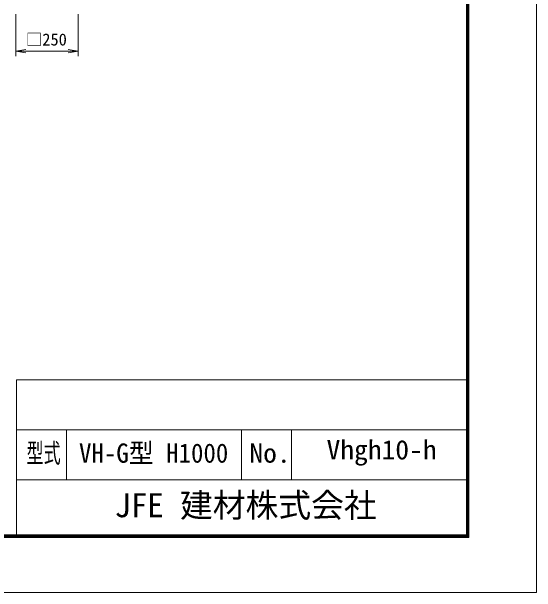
# Model space of a CAD drawing. Units: millimetres, scale not verified. Extents: x -4200 to 4200, y -2970 to 2970.
# Drawn here: x 2101 to 4200, y -2970 to -649 of the extents above; entities that cross this region are included whole.
import ezdxf
from ezdxf.enums import TextEntityAlignment as Align

# ---------------------------------------------------------------- set-up
doc = ezdxf.new("R2010")
doc.units = ezdxf.units.MM
doc.header["$LTSCALE"] = 20
doc.layers.add('0-0_D-TTL-TXT', color=7, linetype='Continuous')
for name, color, linetype, lineweight in [('0-5_D-STR-DIM', 7, 'Continuous', 9), ('0-7_0', 7, 'Continuous', 9), ('0-B_D-TTL', 7, 'Continuous', 9)]:
    doc.layers.add(name, color=color, linetype=linetype, lineweight=lineweight)
doc.styles.add('ＭＳ ゴシック', font='')
doc.styles.get('ＭＳ ゴシック').set_extended_font_data('MS Gothic')

# ---------------------------------------------------------------- blocks, each defined once
blk = doc.blocks.new('_Open')
at = {"layer": '0-7_0'}
blk.add_line((-20, 3.33), (0, 0), dxfattribs=at)
blk.add_lwpolyline([(-20, -3.33), (0, 0), (-20, 0)], dxfattribs=at)

msp = doc.modelspace()

# ---------------------------------------------------------------- linework, layer by layer
at = {"layer": '0-5_D-STR-DIM'}
for p, q in [((2116.99, -658.63), (2116.99, -826.33)), ((2366.99, -658.63), (2366.99, -826.33)), ((2156.99, -806.33), (2326.99, -806.33))]:
    msp.add_line(p, q, dxfattribs=at)
at = {"layer": '0-B_D-TTL'}
for p, q in [((2120, -2120), (2120, -2740)), ((2120, -2120), (3920, -2120)), ((2120, -2320), (3920, -2320)), ((2320, -2320), (2320, -2520)), ((3020, -2320), (3020, -2520)), ((3220, -2320), (3220, -2520)), ((2120, -2520), (3920, -2520))]:
    msp.add_line(p, q, dxfattribs=at)
at = {"layer": '0-B_D-TTL', "color": 2, "lineweight": 18}
msp.add_lwpolyline([(-4200, 2970), (4200, 2970), (4200, -2970), (-4200, -2970)], close=True, dxfattribs=at)
at = {"layer": '0-B_D-TTL'}
for points in [[(-3930, 2750), (3930, 2750), (3930, -2750), (-3930, -2750)], [(-3927.5, 2747.5), (3927.5, 2747.5), (3927.5, -2747.5), (-3927.5, -2747.5)], [(-3925, 2745), (3925, 2745), (3925, -2745), (-3925, -2745)], [(-3922.5, 2742.5), (3922.5, 2742.5), (3922.5, -2742.5), (-3922.5, -2742.5)], [(-3920, 2740), (3920, 2740), (3920, -2740), (-3920, -2740)]]:
    msp.add_lwpolyline(points, close=True, dxfattribs=at)

# ---------------------------------------------------------------- block references
at = {"layer": '0-5_D-STR-DIM', "xscale": 2, "yscale": 2, "rotation": 180}
msp.add_blockref('_Open', (2116.99, -806.33), dxfattribs=at)
at = {"layer": '0-5_D-STR-DIM', "xscale": 2, "yscale": 2}
msp.add_blockref('_Open', (2366.99, -806.33), dxfattribs=at)

# ---------------------------------------------------------------- texts
at = {"layer": '0-0_D-TTL-TXT', "style": 'ＭＳ ゴシック'}
for s, width, p in [('型式', 0.65, (2160.27, -2474.8)), ('VH-G型 H1000', 0.95, (2370.27, -2474.8)), ('Vhgh10-h', 1.05, (3360.67, -2461.47)), ('No.', 1.05, (3052, -2474.8))]:
    msp.add_text(s, height=76.98, dxfattribs=dict(at, width=width)).set_placement(p, align=Align.BOTTOM_LEFT)
msp.add_text('JFE 建材株式会社', height=96.19, dxfattribs=at).set_placement((2512.38, -2698.5), align=Align.BOTTOM_LEFT)
at = {"layer": '0-5_D-STR-DIM', "style": 'ＭＳ ゴシック'}
msp.add_text('□250', height=48.09, dxfattribs=at).set_placement((2157.84, -798.57), align=Align.BOTTOM_LEFT)

doc.saveas('drawing.dxf')
